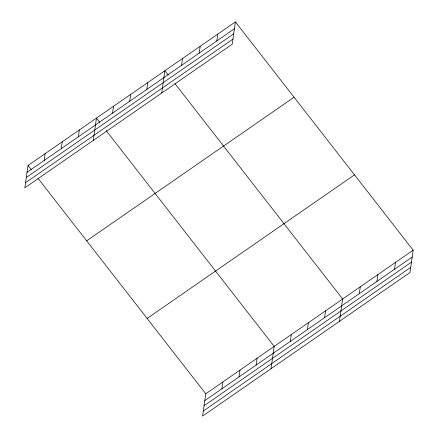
<?xml version="1.0" encoding="UTF-8"?>
<svg xmlns="http://www.w3.org/2000/svg" width="438" height="438" viewBox="0 0 438 438"><rect width="100%" height="100%" fill="white"/><g stroke="black" fill="none" stroke-linecap="round" stroke-linejoin="round"><path stroke-width="0.66" d="M28.016 165.493L24.84 187.809L232.233 44.211L235.409 21.9L28.016 165.493L31.366 169.796M44.15 160.472L45.125 153.645M61.265 148.624L62.234 141.803M78.375 136.776L79.344 129.955M93.278 140.423L96.453 118.107L99.809 122.41M112.593 113.086L113.562 106.259M129.703 101.238L130.677 94.416M146.812 89.396L147.787 82.568M161.721 93.037L164.896 70.721L168.247 75.029M181.551 65.339L182.526 58.517M199.18 53.135L200.155 46.313M216.81 40.931L217.779 34.104M38.068 178.408L205.767 393.789L202.591 416.1L409.984 272.507L413.16 250.191L235.409 21.9M221.902 388.763L222.876 381.941M239.017 376.921L239.986 370.094M256.126 365.073L257.095 358.246M271.029 368.714L274.204 346.403L106.089 130.486M290.345 341.377L291.314 334.555M307.454 329.535L308.429 322.707M324.563 317.687L325.538 310.86M339.472 321.328L342.647 299.017L174.954 83.636M359.302 293.635L360.277 286.808M376.932 281.431L377.906 274.604M394.561 269.222L395.53 262.4M27.041 172.32L234.439 28.727M26.313 177.428L233.711 33.835M25.568 182.695L232.961 39.102M86.669 240.829L294.068 97.236M147.108 318.448L354.506 174.855M205.767 393.789L413.16 250.191M204.792 400.611L412.191 257.018M204.064 405.725L411.463 262.132M203.32 410.986L410.713 267.394"/></g></svg>
